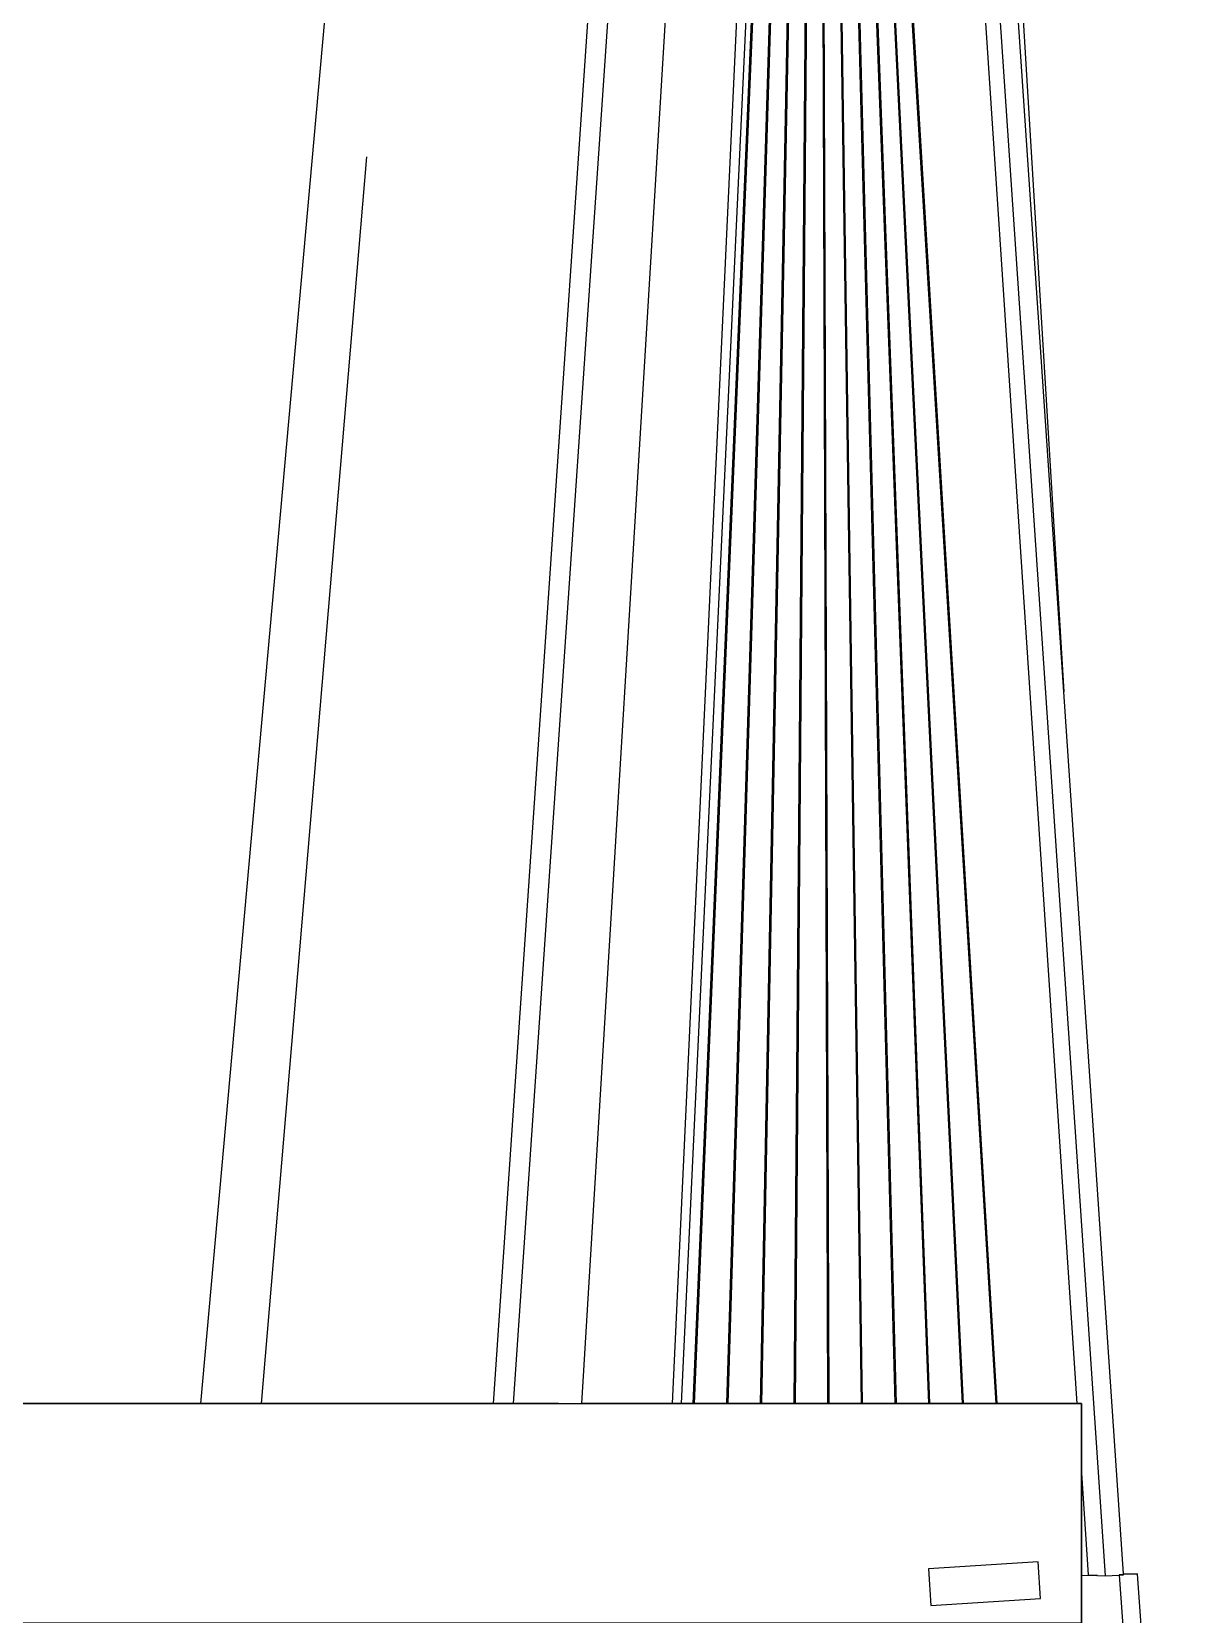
# Model space of a CAD drawing. Header units: millimetres. Extents: x 90964 to 877642, y 656808 to 1438307.
# Drawn here: x 861694 to 863284, y 1265739 to 1267899 of the extents above; entities that cross this region are included whole.
import ezdxf

# ---------------------------------------------------------------- set-up
doc = ezdxf.new("R2010")
doc.units = ezdxf.units.MM
doc.header["$LTSCALE"] = 300
doc.layers.add('ProfileEdges', color=7, linetype='Continuous')
doc.layers.add('SectionCutEdges', color=7, linetype='Continuous')

msp = doc.modelspace()

# ---------------------------------------------------------------- linework, layer by layer
at = {"color": 251}
for p, q in [((862873.6, 1269773.9), (863121.8, 1266026.5)), ((862935.7, 1269777.9), (863103.9, 1266997.8)), ((862756.1, 1269743.8), (862599.1, 1266026.5)), ((862758, 1269743.9), (862643.5, 1266026.5)), ((862759.6, 1269744), (862645.1, 1266026.5)), ((862761.6, 1269744.1), (862689.5, 1266026.5)), ((862763.2, 1269744.2), (862691, 1266026.5)), ((862765.1, 1269744.4), (862735.4, 1266026.5)), ((862766.7, 1269744.4), (862737, 1266026.5)), ((862768.6, 1269744.6), (862781.3, 1266026.5)), ((862770.2, 1269744.7), (862782.9, 1266026.5)), ((862772.1, 1269744.8), (862827.3, 1266026.5)), ((862773.6, 1269744.9), (862828.8, 1266026.5)), ((862775.5, 1269745), (862873.2, 1266026.5)), ((862777.1, 1269745.1), (862874.8, 1266026.5)), ((862779, 1269745.2), (862919.1, 1266026.5)), ((862780.6, 1269745.3), (862920.7, 1266026.5)), ((862782.4, 1269745.4), (862965, 1266026.5)), ((862784, 1269745.5), (862966.6, 1266026.5)), ((862785.8, 1269745.6), (863010.9, 1266026.5)), ((862787.4, 1269745.7), (863012.4, 1266026.5)), ((862752.1, 1269687.3), (862581.5, 1266026.5)), ((862752.1, 1269687.3), (862597.5, 1266026.5)), ((862251.4, 1269666.3), (861925.1, 1266026.5)), ((862573, 1269666.5), (862324.9, 1266026.5)), ((862600.4, 1269668.7), (862352.1, 1266026.5)), ((862665.2, 1269668.7), (862445.5, 1266026.5)), ((862569.4, 1266026.5), (862739.2, 1269668.7)), ((862151.8, 1267728.2), (862007.9, 1266026.5)), ((863128.1, 1265931.2), (863137.3, 1265792.5)), ((863140.2, 1265791.6), (863128.1, 1265791.3)), ((863137.3, 1265792.5), (863140.2, 1265792.3)), ((863140.2, 1265792.3), (863148.7, 1265791.8)), ((863148.7, 1265791.8), (863140.2, 1265791.6)), ((863149.8, 1265791.8), (863148.7, 1265791.8)), ((863149.8, 1265791.8), (863160.5, 1265791.1)), ((863185.4, 1265793.8), (863204.4, 1265794.2))]:
    msp.add_line(p, q, dxfattribs=at)
at = {"layer": 'ProfileEdges'}
msp.add_lwpolyline([(841771.7, 1266026.5), (863128.1, 1266026.5), (863128.1, 1265726.5), (841771.7, 1265726.5)], close=True, dxfattribs=at)
at = {"layer": 'SectionCutEdges', "color": 251}
for p, q in [((862890.6, 1269777.3), (863160.5, 1265791.1)), ((863103.9, 1266997.8), (862915.7, 1269776.5)), ((863185.4, 1265793.8), (863103.9, 1266997.8)), ((861915.4, 1266026.5), (861322.7, 1266026.5)), ((861925.1, 1266026.5), (861915.4, 1266026.5)), ((861988.3, 1266026.5), (861925.1, 1266026.5)), ((862007.9, 1266026.5), (861988.3, 1266026.5)), ((862125.4, 1266026.5), (862007.9, 1266026.5)), ((862324.9, 1266026.5), (862125.4, 1266026.5)), ((862352.1, 1266026.5), (862324.9, 1266026.5)), ((862413.8, 1266026.5), (862352.1, 1266026.5)), ((862413.8, 1266026.5), (862445.5, 1266026.5)), ((862489.1, 1266026.5), (862445.5, 1266026.5)), ((862569.4, 1266026.5), (862489.1, 1266026.5)), ((862580.8, 1266026.5), (862569.4, 1266026.5)), ((862581.5, 1266026.5), (862580.8, 1266026.5)), ((862597.5, 1266026.5), (862581.5, 1266026.5)), ((862599.1, 1266026.5), (862597.5, 1266026.5)), ((862643.5, 1266026.5), (862599.1, 1266026.5)), ((862645.1, 1266026.5), (862643.5, 1266026.5)), ((862689.5, 1266026.5), (862645.1, 1266026.5)), ((862691, 1266026.5), (862689.5, 1266026.5)), ((862735.4, 1266026.5), (862691, 1266026.5)), ((862737, 1266026.5), (862735.4, 1266026.5)), ((862781.3, 1266026.5), (862737, 1266026.5)), ((862782.9, 1266026.5), (862781.3, 1266026.5)), ((862827.3, 1266026.5), (862782.9, 1266026.5)), ((862828.8, 1266026.5), (862827.3, 1266026.5)), ((862873.2, 1266026.5), (862828.8, 1266026.5)), ((862874.8, 1266026.5), (862873.2, 1266026.5)), ((862919.1, 1266026.5), (862874.8, 1266026.5)), ((862920.7, 1266026.5), (862919.1, 1266026.5)), ((862965, 1266026.5), (862920.7, 1266026.5)), ((862966.6, 1266026.5), (862965, 1266026.5)), ((863010.9, 1266026.5), (862966.6, 1266026.5)), ((863012.4, 1266026.5), (863010.9, 1266026.5)), ((863087.5, 1266026.5), (863012.4, 1266026.5)), ((863121.8, 1266026.5), (863087.5, 1266026.5)), ((863128.1, 1266026.5), (863121.8, 1266026.5)), ((863128.1, 1265931.2), (863128.1, 1266026.5)), ((863128.1, 1265791.3), (863128.1, 1265931.2)), ((863069, 1265810.3), (862919.3, 1265800.8)), ((863072.2, 1265760.4), (863069, 1265810.3)), ((862919.3, 1265800.8), (862922.4, 1265750.9)), ((863128.1, 1265726.5), (863128.1, 1265791.3)), ((863160.5, 1265791.1), (863179.5, 1265792.4)), ((863185.5, 1265792.9), (863179.5, 1265792.5)), ((863179.5, 1265792.4), (863185.5, 1265792.8)), ((863179.5, 1265792.5), (863179.5, 1265792.4)), ((863179.5, 1265792.4), (863259.8, 1264652.1)), ((863185.5, 1265792.9), (863185.4, 1265793.8)), ((863204.4, 1265794.2), (863185.5, 1265792.9)), ((863185.5, 1265792.8), (863185.5, 1265792.9)), ((863283.6, 1264670.7), (863204.4, 1265794.2)), ((862922.4, 1265750.9), (863072.2, 1265760.4))]:
    msp.add_line(p, q, dxfattribs=at)

doc.saveas('drawing.dxf')
